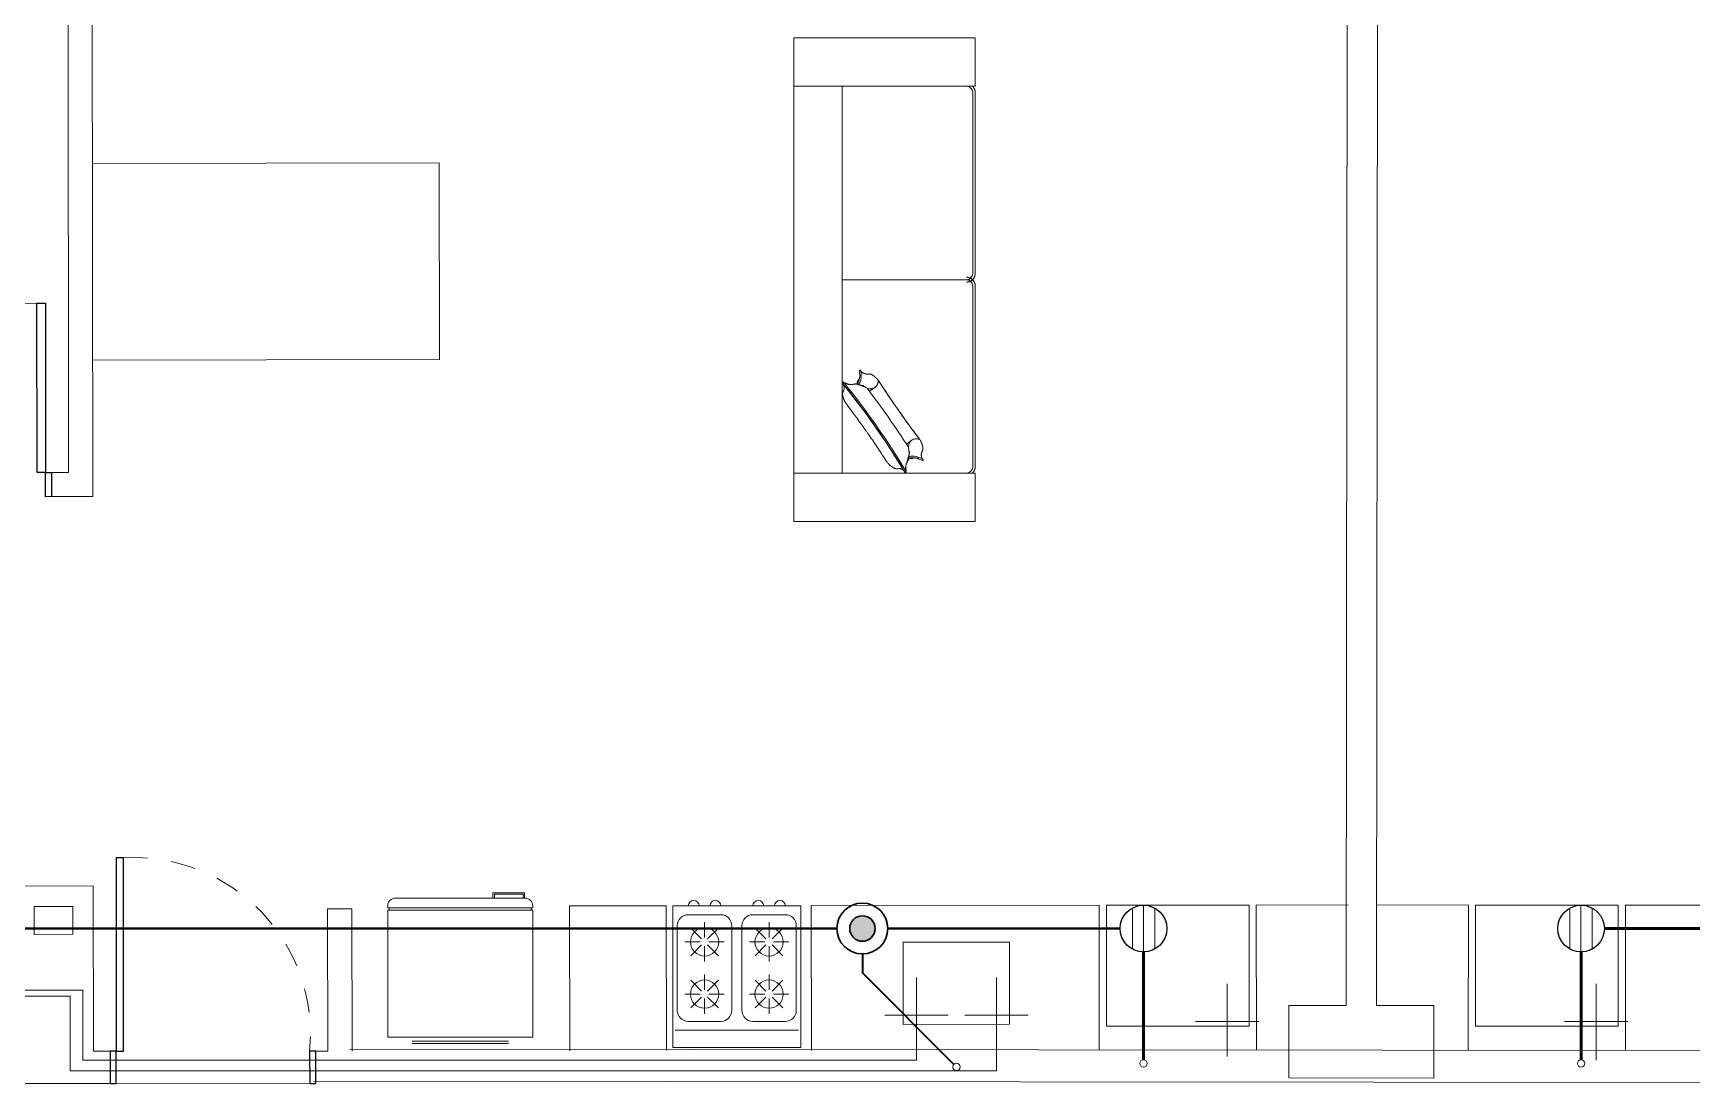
# Model space of a CAD drawing. Header units: millimetres. Extents: x 539 to 842, y -453 to -96.
# Drawn here: x 806.55 to 813.41, y -266.02 to -261.68 of the extents above; entities that cross this region are included whole.
import ezdxf

# ---------------------------------------------------------------- set-up
doc = ezdxf.new("R2010")
doc.units = ezdxf.units.MM
doc.header["$LTSCALE"] = 0.1
for name, pattern in [('ACAD_ISO02W100', [15, 12, -3]), ('CONTINUA', [0]), ('HIDDEN', [0.375, 0.25, -0.125]), ('Trazo', [0.00635, 0.003175, -0.003175])]:
    doc.linetypes.add(name, pattern=pattern)
doc.layers.get('0').update_dxf_attribs({"lineweight": 5})
for name, color, linetype, lineweight in [('00-Agua Caliente', 1, 'Continuous', 20), ('00-Agua Fria', 5, 'ACAD_ISO02W100', 20), ('A-DOOR', 7, 'Continuous', 5), ('Lavarropa', 7, 'HIDDEN', 5), ('MUEBLES', 250, 'Continuous', 5)]:
    doc.layers.add(name, color=color, linetype=linetype, lineweight=lineweight)
doc.layers.add('00-Primario', color=7, linetype='Continuous', true_color=0xff2400)
doc.layers.add('00-Secundario', color=24, linetype='Continuous')
doc.layers.add('A-DOOR-HDLN', color=5, linetype='Trazo', lineweight=5, true_color=0x0000ff)

# ---------------------------------------------------------------- blocks, each defined once
blk = doc.blocks.new('Family5 - Puerta OPBLAK - Dormitorio-2880729-1-TORRE-ARQ-PB')
at = {"layer": 'A-DOOR', "color": 8, "lineweight": 25}
for p, q in [((-0.35, 0.05), (-0.375, 0.05)), ((-0.375, 0.05), (-0.375, -0.05)), ((-0.35, -0.05), (-0.35, 0.05)), ((0.375, 0.05), (0.35, 0.05)), ((0.35, 0.05), (0.35, -0.05)), ((0.375, -0.05), (0.375, 0.05)), ((-0.375, -0.05), (-0.35, -0.05)), ((0.35, -0.05), (0.315, -0.05)), ((0.315, -0.05), (0.315, -0.75)), ((0.35, -0.75), (0.35, -0.05)), ((0.35, -0.05), (0.375, -0.05)), ((0.315, -0.75), (0.35, -0.75))]:
    blk.add_line(p, q, dxfattribs=at)
at = {"layer": 'A-DOOR-HDLN', "color": 8}
blk.add_arc((0.3017, -0.0967), 0.6534, 175.89838, 271.16402, dxfattribs=at)
blk = doc.blocks.new('Family7 - Puerta OBLAK - Acceso-2885777-1-TORRE-ARQ-PB')
at = {"layer": 'A-DOOR', "color": 8, "lineweight": 25}
for p, q in [((-0.425, -0.0668), (-0.425, 0.0668)), ((-0.425, 0.0668), (-0.4, 0.0668)), ((-0.4, 0.0668), (-0.4, -0.0668)), ((0.4, -0.0668), (0.4, 0.0668)), ((0.4, 0.0668), (0.425, 0.0668)), ((0.425, 0.0668), (0.425, -0.0668)), ((-0.4, -0.0668), (-0.425, -0.0668)), ((-0.4, -0.0667), (-0.3693, -0.0667)), ((-0.4, -0.8667), (-0.4, -0.0667)), ((-0.3693, -0.0667), (-0.3693, -0.8667)), ((0.425, -0.0668), (0.4, -0.0668)), ((-0.3693, -0.8667), (-0.4, -0.8667))]:
    blk.add_line(p, q, dxfattribs=at)
at = {"layer": 'A-DOOR-HDLN', "color": 8}
blk.add_arc((-0.3269, -0.1376), 0.7303, 266.67006, 5.56979, dxfattribs=at)
blk = doc.blocks.new('Cocina 51cm')
at = {"layer": 'MUEBLES', "color": 8}
for p, q in [((-0.255, -0.036), (0, -0.036)), ((0, -0.036), (0.255, -0.036)), ((-0.1908, -0.1273), (-0.1462, -0.1718)), ((-0.1335, -0.1035), (-0.1335, -0.1666)), ((-0.0762, -0.1273), (-0.1207, -0.1718)), ((0.0762, -0.1273), (0.1207, -0.1718)), ((0.1335, -0.1035), (0.1335, -0.1666)), ((0.1908, -0.1273), (0.1462, -0.1718)), ((-0.2145, -0.1846), (-0.1515, -0.1846)), ((-0.1462, -0.1973), (-0.1908, -0.2419)), ((-0.1335, -0.2026), (-0.1335, -0.2656)), ((-0.1207, -0.1973), (-0.0762, -0.2419)), ((-0.1154, -0.1846), (-0.0524, -0.1846)), ((0.0524, -0.1846), (0.1154, -0.1846)), ((0.1207, -0.1973), (0.0762, -0.2419)), ((0.1335, -0.2026), (0.1335, -0.2656)), ((0.1462, -0.1973), (0.1908, -0.2419)), ((0.1515, -0.1846), (0.2145, -0.1846)), ((-0.1335, -0.3196), (-0.1335, -0.3826)), ((0.1335, -0.3196), (0.1335, -0.3826)), ((-0.2145, -0.4006), (-0.1515, -0.4006)), ((-0.1908, -0.3433), (-0.1462, -0.3879)), ((-0.0762, -0.3433), (-0.1207, -0.3879)), ((-0.1154, -0.4006), (-0.0524, -0.4006)), ((0.0524, -0.4006), (0.1154, -0.4006)), ((0.0762, -0.3433), (0.1207, -0.3879)), ((0.1908, -0.3433), (0.1462, -0.3879)), ((0.1515, -0.4006), (0.2145, -0.4006)), ((-0.1462, -0.4134), (-0.1908, -0.4579)), ((-0.1335, -0.4187), (-0.1335, -0.4817)), ((-0.1207, -0.4134), (-0.0762, -0.4579)), ((0.1207, -0.4134), (0.0762, -0.4579)), ((0.1335, -0.4187), (0.1335, -0.4817)), ((0.1462, -0.4134), (0.1908, -0.4579))]:
    blk.add_line(p, q, dxfattribs=at)
blk.add_lwpolyline([(-0.265, 0.036), (0.265, 0.036), (0.265, -0.5492), (-0.265, -0.5492)], close=True, dxfattribs=at)
for points in [[(-0.201, -0.5132), (-0.0659, -0.5132, 0.414214), (-0.0209, -0.4682), (-0.0209, -0.117, 0.414214), (-0.0659, -0.072), (-0.201, -0.072, 0.414214), (-0.246, -0.117), (-0.246, -0.4682, 0.414214)], [(0.0659, -0.5132), (0.201, -0.5132, 0.414214), (0.246, -0.4682), (0.246, -0.117, 0.414214), (0.201, -0.072), (0.0659, -0.072, 0.414214), (0.0209, -0.117), (0.0209, -0.4682, 0.414214)]]:
    blk.add_lwpolyline(points, format="xyb", close=True, dxfattribs=at)
for centre in [(-0.1335, -0.1846), (0.1335, -0.1846), (-0.1335, -0.4006), (0.1335, -0.4006)]:
    blk.add_circle(centre, 0.0585, dxfattribs=at)
for centre in [(-0.1782, -0.5492), (-0.0887, -0.5492), (0.0887, -0.5492), (0.1782, -0.5492)]:
    blk.add_arc(centre, 0.0225, 180, 0, dxfattribs=at)
blk = doc.blocks.new('A$C2F886EFE')
at = {"layer": 'MUEBLES', "color": 8}
for p, q in [((0.0997, 0.6227), (0.4982, 0.6227)), ((0, 0.0718), (0, 0.5968)), ((0, 0.5968), (0.6, 0.5968)), ((0.0997, 0.6134), (0.4982, 0.6134)), ((0.6, 0.0718), (0.6, 0.5968)), ((0, 0.0718), (0.6, 0.0718)), ((0.0059, 0.0618), (0.0059, 0.0718)), ((0.5941, 0.0618), (0.5941, 0.0718)), ((0, 0.0618), (0.6, 0.0618)), ((0, 0.0533), (0, 0.0618)), ((0.0315, 0.0218), (0.5685, 0.0218)), ((0.0343, 0.0218), (0.0343, 0)), ((0.0401, 0.0218), (0.0401, 0.0059)), ((0.0401, 0.0059), (0.1586, 0.0059)), ((0.1586, 0.0218), (0.1586, 0.0059)), ((0.1645, 0.0218), (0.1645, 0)), ((0.6, 0.0533), (0.6, 0.0618)), ((0.1645, 0), (0.0343, 0))]:
    blk.add_line(p, q, dxfattribs=at)
for centre, start, end in [((0.0315, 0.0533), 180, 270), ((0.5685, 0.0533), 270, 0)]:
    blk.add_arc(centre, 0.0315, start, end, dxfattribs=at)
blk = doc.blocks.new('Vibro_Leather_Designer_Sofa_16294 - Vibro_Leather_Designer_Sofa_16294-2750828-2-TORRE-ARQ- PB _-2_14_')
at = {"layer": 'MUEBLES'}
for p, q in [((-1, -0.725), (-1, 0)), ((-1, 0), (1, 0)), ((-0.8, 0), (-0.8, -0.725)), ((-0.8, 0), (-0.8, -0.2)), ((0.8, -0.2), (0.8, 0)), ((0.8, -0.725), (0.8, 0)), ((1, 0), (1, -0.725)), ((-0.775, -0.2), (-0.8, -0.2)), ((0.4234, -0.2), (-0.775, -0.2)), ((0, -0.2), (0, -0.715)), ((0, -0.715), (0, -0.2)), ((0.4233, -0.2036), (0.4328, -0.2272)), ((0.775, -0.2), (0.4247, -0.2)), ((0.8, -0.2), (0.775, -0.2)), ((0.4282, -0.2651), (0.3966, -0.2744)), ((0.4609, -0.2556), (0.461, -0.2555)), ((0.376, -0.2764), (0.3843, -0.2817)), ((0.4376, -0.2889), (0.4375, -0.2891)), ((0.446, -0.3359), (0.46, -0.3159)), ((0.6785, -0.4675), (0.6638, -0.4884)), ((0.7342, -0.447), (0.7342, -0.4468)), ((0.7716, -0.4633), (0.7959, -0.4645)), ((0.7108, -0.4803), (0.7107, -0.4804)), ((0.735, -0.5269), (0.7436, -0.5339)), ((0.7364, -0.4807), (0.7385, -0.5138)), ((-1, -0.75), (-1, -0.725)), ((-1, -0.75), (-0.8, -0.75)), ((-0.8, -0.725), (-0.8, -0.75)), ((-0.775, -0.74), (-0.025, -0.74)), ((-0.775, -0.74), (-0.025, -0.74)), ((-0.775, -0.75), (-0.025, -0.75)), ((0.025, -0.74), (0.775, -0.74)), ((0.025, -0.74), (0.775, -0.74)), ((0.025, -0.75), (0.775, -0.75)), ((0.8, -0.75), (0.8, -0.725)), ((0.8, -0.75), (1, -0.75)), ((1, -0.725), (1, -0.75))]:
    blk.add_line(p, q, dxfattribs=at)
at = {"layer": 'MUEBLES', "flags": 128}
for points in [[(0.7958, -0.4595), (0.6772, -0.3844), (0.5556, -0.2998), (0.4401, -0.2117), (0.4281, -0.202)], [(0.432, -0.2587), (0.4307, -0.2618), (0.4202, -0.2691), (0.403, -0.2727), (0.3758, -0.2714)], [(0.4376, -0.2889), (0.4367, -0.2769), (0.4364, -0.2761)], [(0.7108, -0.4803), (0.7225, -0.477), (0.7751, -0.4615)], [(0.7484, -0.5323), (0.737, -0.504), (0.7359, -0.4857), (0.7405, -0.4754)], [(-0.7994, -0.7401), (-0.7984, -0.7411), (-0.7973, -0.742), (-0.7962, -0.7428), (-0.7951, -0.7437), (-0.7939, -0.7445), (-0.7927, -0.7452), (-0.7915, -0.7459), (-0.7902, -0.7465), (-0.789, -0.7471), (-0.7877, -0.7476), (-0.7864, -0.7481), (-0.785, -0.7485), (-0.7837, -0.7489), (-0.7823, -0.7492), (-0.7809, -0.7495), (-0.7796, -0.7497), (-0.7782, -0.7499), (-0.7768, -0.75), (-0.7754, -0.75), (-0.775, -0.75)], [(-0.025, -0.75), (-0.0236, -0.75), (-0.0222, -0.7499), (-0.0208, -0.7497), (-0.0194, -0.7496), (-0.018, -0.7493), (-0.0167, -0.749), (-0.0153, -0.7486), (-0.014, -0.7482), (-0.0127, -0.7478), (-0.0114, -0.7472), (-0.0101, -0.7467), (-0.0088, -0.746), (-0.0076, -0.7454), (-0.0064, -0.7447), (-0.0052, -0.7439), (-0.0041, -0.7431), (-0.003, -0.7422), (-0.0019, -0.7413), (-0.0009, -0.7404), (0.0001, -0.7394), (0.0011, -0.7384), (0.002, -0.7373), (0.0028, -0.7362), (0.0037, -0.7351), (0.0045, -0.7339), (0.0052, -0.7327), (0.0059, -0.7315), (0.0065, -0.7302), (0.0071, -0.729), (0.0076, -0.7277), (0.0081, -0.7264), (0.0085, -0.725), (0.0089, -0.7237), (0.0092, -0.7223), (0.0095, -0.7209), (0.0097, -0.7196), (0.0099, -0.7182), (0.01, -0.7168), (0.01, -0.7154), (0.01, -0.715)], [(-0.01, -0.715), (-0.01, -0.7164), (-0.0099, -0.7178), (-0.0097, -0.7192), (-0.0096, -0.7206), (-0.0093, -0.722), (-0.009, -0.7233), (-0.0086, -0.7247), (-0.0082, -0.726), (-0.0078, -0.7273), (-0.0072, -0.7286), (-0.0067, -0.7299), (-0.006, -0.7312), (-0.0054, -0.7324), (-0.0047, -0.7336), (-0.0039, -0.7348), (-0.0031, -0.7359), (-0.0022, -0.737), (-0.0013, -0.7381), (-0.0004, -0.7391), (0.0006, -0.7401), (0.0016, -0.7411), (0.0027, -0.742), (0.0038, -0.7428), (0.0049, -0.7437), (0.0061, -0.7445), (0.0073, -0.7452), (0.0085, -0.7459), (0.0098, -0.7465), (0.011, -0.7471), (0.0123, -0.7476), (0.0136, -0.7481), (0.015, -0.7485), (0.0163, -0.7489), (0.0177, -0.7492), (0.0191, -0.7495), (0.0204, -0.7497), (0.0218, -0.7499), (0.0232, -0.75), (0.0246, -0.75), (0.025, -0.75)], [(0.775, -0.75), (0.7764, -0.75), (0.7778, -0.7499), (0.7792, -0.7497), (0.7806, -0.7496), (0.782, -0.7493), (0.7833, -0.749), (0.7847, -0.7486), (0.786, -0.7482), (0.7873, -0.7478), (0.7886, -0.7472), (0.7899, -0.7467), (0.7912, -0.746), (0.7924, -0.7454), (0.7936, -0.7447), (0.7948, -0.7439), (0.7959, -0.7431), (0.797, -0.7422), (0.7981, -0.7413), (0.7991, -0.7404)]]:
    blk.add_lwpolyline(points, dxfattribs=at)
at = {"layer": 'MUEBLES'}
for centre, start, end in [((-0.775, -0.715), 180, 270), ((-0.775, -0.715), 180, 270), ((-0.025, -0.715), 270, 360), ((-0.025, -0.715), 270, 360), ((0.025, -0.715), 180, 270), ((0.025, -0.715), 180, 270), ((0.775, -0.715), 270, 0), ((0.775, -0.715), 270, 0)]:
    blk.add_arc(centre, 0.025, start, end, dxfattribs=at)
for centre, major_axis, start_param, end_param in [((-0.1021, 0.1104), (-0.5365, 0.3757), 2.796532, 3.143157), ((0.676, -0.2393), (-0.5365, 0.3757), 1.225735, 1.915857), ((0.6792, -0.2347), (-0.5365, 0.3757), 1.258755, 1.881351), ((0.7085, -0.1928), (-0.5775, 0.4044), 1.358079, 1.455316), ((0.7085, -0.1928), (-0.5775, 0.4044), 1.45533, 1.469499), ((0.7085, -0.1928), (-0.5775, 0.4044), 1.469507, 1.562106), ((-0.1315, 0.0685), (-0.5775, 0.4044), 2.928875, 3.35431), ((-0.1315, 0.0685), (-0.5775, 0.4044), 2.928875, 3.24288), ((0.6466, -0.2812), (-0.5775, 0.4044), 1.358079, 1.783514), ((-0.1315, 0.0685), (-0.5775, 0.4044), 3.247951, 3.35431), ((0.6466, -0.2812), (-0.5775, 0.4044), 1.358079, 1.783514), ((0.7085, -0.1928), (-0.5775, 0.4044), 1.562123, 1.579473), ((0.7085, -0.1928), (-0.5775, 0.4044), 1.579486, 1.672084), ((0.4632, -0.5431), (-0.5775, 0.4044), 4.6111, 4.925107), ((0.4632, -0.5431), (-0.5775, 0.4044), 4.499671, 4.925107), ((0.7085, -0.1928), (-0.5775, 0.4044), 1.672097, 1.686267), ((0.7085, -0.1928), (-0.5775, 0.4044), 1.686278, 1.783514), ((0.4632, -0.5431), (-0.5775, 0.4044), 4.499671, 4.61075), ((1.2413, -0.8928), (-0.5775, 0.4044), 6.070468, 6.495903), ((1.2413, -0.8928), (-0.5775, 0.4044), 6.181896, 6.495903), ((1.2413, -0.8928), (-0.5775, 0.4044), 6.070468, 6.176827), ((1.2707, -0.8509), (-0.5365, 0.3757), 6.281621, 6.628246)]:
    blk.add_ellipse(centre, major_axis=major_axis, ratio=0.190809, start_param=start_param, end_param=end_param, dxfattribs=at)
for points, knots in [([(0.427, -0.2085), (0.4268, -0.2083), (0.4263, -0.2078), (0.4258, -0.2071), (0.4253, -0.2066), (0.425, -0.2062), (0.4248, -0.2058), (0.4245, -0.2055), (0.4244, -0.2053), (0.4242, -0.2051), (0.424, -0.2048), (0.4239, -0.2045), (0.4237, -0.2042), (0.4235, -0.204), (0.4234, -0.2038), (0.4233, -0.2036), (0.4233, -0.2035), (0.4232, -0.2034), (0.4231, -0.2032), (0.423, -0.203), (0.4229, -0.2027), (0.4228, -0.2024), (0.4226, -0.202), (0.4225, -0.2016), (0.4225, -0.2014), (0.4225, -0.2011), (0.4225, -0.2008), (0.4226, -0.2005), (0.4227, -0.2002), (0.4229, -0.2), (0.4232, -0.1998), (0.4234, -0.1997), (0.4237, -0.1997), (0.4239, -0.1997), (0.4242, -0.1997), (0.4245, -0.1998), (0.4249, -0.1999), (0.4251, -0.2001), (0.4253, -0.2002), (0.4254, -0.2002), (0.4255, -0.2003), (0.4256, -0.2003), (0.4258, -0.2004), (0.426, -0.2005), (0.4262, -0.2006), (0.4265, -0.2008), (0.4267, -0.201), (0.427, -0.2012), (0.4271, -0.2013), (0.4272, -0.2013)], [0, 0, 0, 0, 0.0555556, 0.1111111, 0.1388889, 0.1666667, 0.1944444, 0.2083333, 0.2222222, 0.2361111, 0.25, 0.2777778, 0.2916667, 0.3055556, 0.3194444, 0.3263889, 0.3333333, 0.3402778, 0.3472222, 0.3611111, 0.375, 0.3888889, 0.4166667, 0.4305556, 0.4444444, 0.4583333, 0.4722222, 0.4861111, 0.5, 0.5138889, 0.5277778, 0.5416667, 0.5555556, 0.5694444, 0.5833333, 0.6111111, 0.625, 0.6388889, 0.6527778, 0.6597222, 0.6666667, 0.6736111, 0.6805556, 0.6944444, 0.7083333, 0.7222222, 0.75, 0.7638889, 0.7777778, 0.7777778, 0.7777778, 0.7777778]), ([(0.4281, -0.202), (0.4282, -0.2021), (0.4284, -0.2023), (0.4289, -0.2027), (0.4295, -0.2032), (0.43, -0.2037), (0.4302, -0.204)], [0.8406351, 0.8406351, 0.8406351, 0.8406351, 0.8611111, 0.8888889, 0.9444444, 1, 1, 1, 1]), ([(0.4306, -0.2042), (0.4312, -0.2045), (0.4327, -0.2052), (0.4349, -0.206), (0.4369, -0.2067), (0.4384, -0.2071), (0.4397, -0.2074), (0.4406, -0.2076), (0.4412, -0.2077), (0.4416, -0.2078), (0.442, -0.2079), (0.4425, -0.208), (0.4434, -0.2081), (0.4445, -0.2084), (0.4459, -0.2086), (0.4477, -0.2089), (0.4497, -0.209), (0.4516, -0.2088), (0.4527, -0.2086), (0.4536, -0.2084), (0.4545, -0.2081), (0.4556, -0.2077), (0.4571, -0.207), (0.4589, -0.206), (0.4605, -0.205), (0.462, -0.2041), (0.4635, -0.2033), (0.4646, -0.2028), (0.4654, -0.2025), (0.4658, -0.2024), (0.4661, -0.2023), (0.4664, -0.2022), (0.4668, -0.2022), (0.4676, -0.202), (0.4687, -0.2019), (0.4701, -0.2018), (0.4721, -0.2018), (0.4743, -0.2019), (0.4766, -0.2021), (0.4784, -0.2023), (0.48, -0.2025), (0.482, -0.2029), (0.4839, -0.2033), (0.4857, -0.2039), (0.4871, -0.2043), (0.4882, -0.2046), (0.4891, -0.2049), (0.4898, -0.2052), (0.4906, -0.2054), (0.4915, -0.2057), (0.4932, -0.2063), (0.4955, -0.2072), (0.4981, -0.2084), (0.5008, -0.2096), (0.5035, -0.2109), (0.507, -0.2127), (0.5096, -0.2141), (0.5112, -0.2151)], [0.0060984, 0.0060984, 0.0060984, 0.0060984, 0.0357143, 0.0714286, 0.0892857, 0.1071429, 0.125, 0.1339286, 0.1383929, 0.1428571, 0.1473214, 0.1517857, 0.1607143, 0.1785714, 0.1964286, 0.2142857, 0.25, 0.2678571, 0.2767857, 0.2857143, 0.2946429, 0.3035714, 0.3214286, 0.3392857, 0.3571429, 0.375, 0.3928571, 0.4107143, 0.4196429, 0.4241071, 0.4285714, 0.4330357, 0.4375, 0.4464286, 0.4642857, 0.4821429, 0.5, 0.5357143, 0.5535714, 0.5714286, 0.5892857, 0.6071429, 0.6428571, 0.6607143, 0.6785714, 0.6964286, 0.7053571, 0.7142857, 0.7232143, 0.7321429, 0.75, 0.7857143, 0.8214286, 0.8571429, 0.8928571, 0.9285714, 1, 1, 1, 1]), ([(0.3723, -0.2731), (0.3723, -0.2731), (0.3723, -0.2733), (0.3724, -0.2735), (0.3726, -0.2738), (0.3729, -0.2741), (0.3731, -0.2743), (0.3733, -0.2744), (0.3734, -0.2745), (0.3735, -0.2746), (0.3736, -0.2747), (0.3737, -0.2748), (0.3738, -0.2749), (0.374, -0.2751), (0.3743, -0.2753), (0.3746, -0.2755), (0.3748, -0.2757), (0.375, -0.2758), (0.3752, -0.276), (0.3755, -0.2762), (0.3759, -0.2764), (0.3763, -0.2766), (0.3769, -0.277), (0.3776, -0.2773), (0.3782, -0.2776), (0.3785, -0.2778)], [-0.4444444, -0.4444444, -0.4444444, -0.4444444, -0.4305556, -0.4166667, -0.3888889, -0.375, -0.3611111, -0.3472222, -0.3402778, -0.3333333, -0.3263889, -0.3194444, -0.3055556, -0.2916667, -0.2777778, -0.25, -0.2361111, -0.2222222, -0.2083333, -0.1944444, -0.1666667, -0.1388889, -0.1111111, -0.0555556, 0, 0, 0, 0]), ([(0.3956, -0.2734), (0.3955, -0.2735), (0.3952, -0.2735), (0.3946, -0.2736), (0.3937, -0.2737), (0.393, -0.2737), (0.3926, -0.2738)], [-0.14285714, -0.14285714, -0.14285714, -0.14285714, -0.13839286, -0.13392857, -0.125, -0.11269248, -0.11269248, -0.11269248, -0.11269248]), ([(0.4322, -0.2608), (0.4318, -0.2609), (0.4307, -0.2612), (0.429, -0.2615), (0.4273, -0.2619), (0.4258, -0.2622), (0.4248, -0.2624), (0.4242, -0.2626), (0.4238, -0.2627), (0.4234, -0.2628), (0.4229, -0.263), (0.4219, -0.2634), (0.4205, -0.264), (0.4188, -0.265), (0.4171, -0.2662), (0.4154, -0.2674), (0.4136, -0.2687), (0.412, -0.2697), (0.4108, -0.2704), (0.4098, -0.2709), (0.4089, -0.2713), (0.4077, -0.2717), (0.4055, -0.2724), (0.4032, -0.2729), (0.4008, -0.2731), (0.3996, -0.2731), (0.3989, -0.2732), (0.3988, -0.2732)], [-0.5129294, -0.5129294, -0.5129294, -0.5129294, -0.5, -0.4821429, -0.4642857, -0.4464286, -0.4375, -0.4330357, -0.4285714, -0.4241071, -0.4196429, -0.4107143, -0.3928571, -0.375, -0.3571429, -0.3392857, -0.3214286, -0.3035714, -0.2946429, -0.2857143, -0.2767857, -0.2678571, -0.25, -0.2142857, -0.1964286, -0.1785714, -0.1756867, -0.1756867, -0.1756867, -0.1756867]), ([(0.4493, -0.3035), (0.4481, -0.3014), (0.4462, -0.2981), (0.4441, -0.294), (0.4429, -0.2916), (0.4421, -0.2898), (0.4412, -0.288), (0.4402, -0.2857), (0.4392, -0.2834), (0.4383, -0.281), (0.4376, -0.2792), (0.437, -0.2776), (0.4366, -0.2764), (0.4363, -0.2758), (0.4361, -0.2753), (0.436, -0.2748), (0.4358, -0.2741), (0.4354, -0.2729), (0.4349, -0.2713), (0.4343, -0.2694), (0.4336, -0.2668), (0.433, -0.2642), (0.4324, -0.2618), (0.4322, -0.2606), (0.4321, -0.2599), (0.4319, -0.2592), (0.4318, -0.2584), (0.4316, -0.2569), (0.4315, -0.2551), (0.4316, -0.253), (0.4318, -0.2507), (0.4323, -0.2485), (0.4328, -0.2461), (0.4333, -0.2441), (0.4335, -0.2428), (0.4337, -0.242), (0.4337, -0.2414), (0.4338, -0.2409), (0.4339, -0.2401), (0.4341, -0.2388), (0.4342, -0.237), (0.4343, -0.2348), (0.4342, -0.2318), (0.4338, -0.2288), (0.4332, -0.2258), (0.4326, -0.2234), (0.4319, -0.2211), (0.431, -0.2181), (0.4292, -0.2133), (0.4278, -0.21), (0.427, -0.2085)], [0, 0, 0, 0, 0.083333, 0.125, 0.145833, 0.166667, 0.1875, 0.208333, 0.25, 0.270833, 0.291667, 0.3125, 0.322917, 0.328125, 0.333333, 0.338542, 0.34375, 0.354167, 0.375, 0.395833, 0.416667, 0.458333, 0.479167, 0.489583, 0.494792, 0.5, 0.510417, 0.520833, 0.541667, 0.5625, 0.583333, 0.604167, 0.625, 0.645833, 0.65625, 0.661458, 0.666667, 0.671875, 0.677083, 0.6875, 0.708333, 0.729167, 0.75, 0.791667, 0.8125, 0.833333, 0.854167, 0.875, 0.916667, 1, 1, 1, 1]), ([(0.3785, -0.2778), (0.3807, -0.2793), (0.3832, -0.2818), (0.3853, -0.2851), (0.3863, -0.287), (0.3869, -0.2886), (0.3876, -0.2902), (0.3884, -0.2924), (0.3891, -0.2947), (0.3897, -0.2971), (0.3901, -0.299), (0.3903, -0.3007), (0.3905, -0.3019), (0.3905, -0.3026), (0.3906, -0.3031), (0.3906, -0.3036), (0.3907, -0.3043), (0.3907, -0.3055), (0.3905, -0.3074), (0.3904, -0.3095), (0.3902, -0.3115), (0.3901, -0.3134), (0.3902, -0.3151), (0.3903, -0.3165), (0.3905, -0.3175), (0.3907, -0.3182), (0.3909, -0.3187), (0.3911, -0.3192), (0.3914, -0.3201), (0.3923, -0.3218), (0.3934, -0.3238), (0.3947, -0.3258), (0.3957, -0.3273), (0.3966, -0.3285), (0.3971, -0.3294), (0.3974, -0.3299), (0.3977, -0.3302), (0.3979, -0.3306), (0.3982, -0.331), (0.3988, -0.3319), (0.3996, -0.333), (0.4007, -0.3343), (0.4022, -0.336), (0.4037, -0.3377), (0.4053, -0.3394), (0.4065, -0.3406), (0.4077, -0.3419), (0.4093, -0.3435), (0.4122, -0.3462), (0.4149, -0.3486), (0.4167, -0.3501)], [-1, -1, -1, -1, -0.916667, -0.875, -0.854167, -0.833333, -0.8125, -0.791667, -0.75, -0.729167, -0.708333, -0.6875, -0.677083, -0.671875, -0.666667, -0.661458, -0.65625, -0.645833, -0.625, -0.604167, -0.583333, -0.5625, -0.541667, -0.520833, -0.510417, -0.5, -0.494792, -0.489583, -0.479167, -0.458333, -0.416667, -0.395833, -0.375, -0.354167, -0.34375, -0.338542, -0.333333, -0.328125, -0.322917, -0.3125, -0.291667, -0.270833, -0.25, -0.208333, -0.1875, -0.166667, -0.145833, -0.125, -0.083333, 0, 0, 0, 0]), ([(0.755, -0.3858), (0.7566, -0.3871), (0.7588, -0.389), (0.7617, -0.3917), (0.7637, -0.3937), (0.7658, -0.3958), (0.7679, -0.398), (0.7695, -0.3998), (0.7706, -0.4012), (0.7712, -0.4019), (0.7717, -0.4025), (0.7721, -0.4031), (0.7727, -0.4039), (0.7735, -0.4049), (0.7744, -0.406), (0.7756, -0.4076), (0.7767, -0.4093), (0.7777, -0.411), (0.7783, -0.4123), (0.7789, -0.4137), (0.7797, -0.4156), (0.7804, -0.4175), (0.7812, -0.4195), (0.7817, -0.4209), (0.782, -0.4221), (0.7823, -0.423), (0.7824, -0.4235), (0.7825, -0.4239), (0.7826, -0.4242), (0.7826, -0.4247), (0.7827, -0.4256), (0.7827, -0.4269), (0.7825, -0.4286), (0.7822, -0.4304), (0.7818, -0.4322), (0.7814, -0.4341), (0.7812, -0.4356), (0.7811, -0.4368), (0.7811, -0.4377), (0.7811, -0.4385), (0.7813, -0.4396), (0.7817, -0.4414), (0.7824, -0.4432), (0.7834, -0.445), (0.7842, -0.4462), (0.7849, -0.4473), (0.7853, -0.448), (0.7856, -0.4484), (0.7857, -0.4488), (0.7859, -0.4491), (0.7862, -0.4495), (0.7866, -0.4502), (0.7872, -0.4513), (0.7881, -0.4525), (0.7893, -0.454), (0.7908, -0.4558), (0.7921, -0.4571), (0.7928, -0.4577)], [-1, -1, -1, -1, -0.9285714, -0.8928571, -0.8571429, -0.8214286, -0.7857143, -0.75, -0.7321429, -0.7232143, -0.7142857, -0.7053571, -0.6964286, -0.6785714, -0.6607143, -0.6428571, -0.6071429, -0.5892857, -0.5714286, -0.5535714, -0.5357143, -0.5, -0.4821429, -0.4642857, -0.4464286, -0.4375, -0.4330357, -0.4285714, -0.4241071, -0.4196429, -0.4107143, -0.3928571, -0.375, -0.3571429, -0.3392857, -0.3214286, -0.3035714, -0.2946429, -0.2857143, -0.2767857, -0.2678571, -0.25, -0.2142857, -0.1964286, -0.1785714, -0.1607143, -0.1517857, -0.1473214, -0.1428571, -0.1383929, -0.1339286, -0.125, -0.1071429, -0.0892857, -0.0714286, -0.0357143, -0.0061272, -0.0061272, -0.0061272, -0.0061272]), ([(0.79, -0.4627), (0.7875, -0.4617), (0.7836, -0.4611), (0.7789, -0.4616), (0.7762, -0.4621), (0.7741, -0.4626), (0.772, -0.4631), (0.7692, -0.4638), (0.7663, -0.4646), (0.7634, -0.4654), (0.7612, -0.4661), (0.7594, -0.4667), (0.7581, -0.4671), (0.7573, -0.4674), (0.7568, -0.4676), (0.7562, -0.4678), (0.7555, -0.4682), (0.7542, -0.4688), (0.7523, -0.4697), (0.7502, -0.4709), (0.7481, -0.4721), (0.7462, -0.4731), (0.7443, -0.474), (0.7427, -0.4747), (0.7415, -0.4752), (0.7407, -0.4754), (0.74, -0.4756), (0.7394, -0.4757), (0.7382, -0.4759), (0.7359, -0.4763), (0.7331, -0.4766), (0.7304, -0.4767), (0.7283, -0.4767), (0.7266, -0.4768), (0.7254, -0.4769), (0.7247, -0.4769), (0.7242, -0.4769), (0.7237, -0.477), (0.723, -0.477), (0.7218, -0.4771), (0.7202, -0.4771), (0.7182, -0.4771), (0.7156, -0.4769), (0.713, -0.4767), (0.7104, -0.4765), (0.7085, -0.4763), (0.7065, -0.4762), (0.704, -0.4759), (0.6995, -0.4754), (0.6957, -0.4748), (0.6931, -0.4743)], [-1, -1, -1, -1, -0.916667, -0.875, -0.854167, -0.833333, -0.8125, -0.791667, -0.75, -0.729167, -0.708333, -0.6875, -0.677083, -0.671875, -0.666667, -0.661458, -0.65625, -0.645833, -0.625, -0.604167, -0.583333, -0.5625, -0.541667, -0.520833, -0.510417, -0.5, -0.494792, -0.489583, -0.479167, -0.458333, -0.416667, -0.395833, -0.375, -0.354167, -0.34375, -0.338542, -0.333333, -0.328125, -0.322917, -0.3125, -0.291667, -0.270833, -0.25, -0.208333, -0.1875, -0.166667, -0.145833, -0.125, -0.083333, 0, 0, 0, 0]), ([(0.7398, -0.4769), (0.7398, -0.4771), (0.7399, -0.4778), (0.7401, -0.4792), (0.7402, -0.4809), (0.7403, -0.4823), (0.7403, -0.4833), (0.7402, -0.4838), (0.7402, -0.4842), (0.7402, -0.4846), (0.7401, -0.4852), (0.74, -0.4862), (0.7397, -0.4876), (0.7393, -0.4895), (0.7388, -0.4915), (0.7383, -0.4936), (0.7378, -0.4958), (0.7375, -0.4976), (0.7374, -0.4991), (0.7373, -0.5002), (0.7373, -0.5012), (0.7373, -0.5025), (0.7375, -0.5048), (0.7379, -0.5072), (0.7384, -0.5094), (0.7387, -0.5106), (0.7388, -0.5112), (0.7389, -0.5113)], [-0.5035297, -0.5035297, -0.5035297, -0.5035297, -0.5, -0.4821429, -0.4642857, -0.4464286, -0.4375, -0.4330357, -0.4285714, -0.4241071, -0.4196429, -0.4107143, -0.3928571, -0.375, -0.3571429, -0.3392857, -0.3214286, -0.3035714, -0.2946429, -0.2857143, -0.2767857, -0.2678571, -0.25, -0.2142857, -0.1964286, -0.1785714, -0.1750443, -0.1750443, -0.1750443, -0.1750443]), ([(0.7967, -0.4601), (0.7968, -0.4601), (0.7969, -0.4602), (0.7972, -0.4604), (0.7975, -0.4606), (0.7977, -0.4608), (0.7979, -0.461), (0.7981, -0.4611), (0.7982, -0.4612), (0.7983, -0.4613), (0.7983, -0.4614), (0.7985, -0.4615), (0.7986, -0.4616), (0.7989, -0.4618), (0.7991, -0.4621), (0.7993, -0.4624), (0.7995, -0.4626), (0.7995, -0.4628), (0.7994, -0.463), (0.7993, -0.4632), (0.7992, -0.4634), (0.7991, -0.4637), (0.7989, -0.4639), (0.7987, -0.4642), (0.7985, -0.4644), (0.7983, -0.4645), (0.7981, -0.4646), (0.7977, -0.4647), (0.7973, -0.4647), (0.7969, -0.4646), (0.7966, -0.4646), (0.7963, -0.4645), (0.7962, -0.4645), (0.796, -0.4645), (0.7959, -0.4645), (0.7957, -0.4645), (0.7955, -0.4644), (0.7952, -0.4644), (0.7949, -0.4643), (0.7945, -0.4642), (0.7942, -0.4641), (0.7939, -0.4641), (0.7937, -0.464), (0.7933, -0.4639), (0.7929, -0.4638), (0.7924, -0.4636), (0.7917, -0.4634), (0.7909, -0.4631), (0.7903, -0.4628), (0.79, -0.4627)], [-0.7777778, -0.7777778, -0.7777778, -0.7777778, -0.7638889, -0.75, -0.7222222, -0.7083333, -0.6944444, -0.6805556, -0.6736111, -0.6666667, -0.6597222, -0.6527778, -0.6388889, -0.625, -0.6111111, -0.5833333, -0.5694444, -0.5555556, -0.5416667, -0.5277778, -0.5138889, -0.5, -0.4861111, -0.4722222, -0.4583333, -0.4444444, -0.4305556, -0.4166667, -0.3888889, -0.375, -0.3611111, -0.3472222, -0.3402778, -0.3333333, -0.3263889, -0.3194444, -0.3055556, -0.2916667, -0.2777778, -0.25, -0.2361111, -0.2222222, -0.2083333, -0.1944444, -0.1666667, -0.1388889, -0.1111111, -0.0555556, 0, 0, 0, 0]), ([(0.795, -0.459), (0.7952, -0.4591), (0.7954, -0.4592), (0.7957, -0.4594), (0.7958, -0.4595)], [-0.88888889, -0.88888889, -0.88888889, -0.88888889, -0.86111111, -0.84063506, -0.84063506, -0.84063506, -0.84063506]), ([(0.7415, -0.5319), (0.7404, -0.531), (0.7377, -0.5296), (0.7333, -0.5285), (0.7305, -0.528), (0.7285, -0.5277), (0.7264, -0.5275), (0.7238, -0.5274), (0.7212, -0.5275), (0.7188, -0.5278), (0.717, -0.5281), (0.7156, -0.5286), (0.7146, -0.5289), (0.7141, -0.5291), (0.7136, -0.5293), (0.7132, -0.5294), (0.7126, -0.5297), (0.7116, -0.5302), (0.7101, -0.531), (0.7083, -0.532), (0.7065, -0.5328), (0.7048, -0.5335), (0.703, -0.534), (0.7014, -0.5342), (0.7002, -0.5343), (0.6994, -0.5343), (0.6988, -0.5343), (0.6982, -0.5343), (0.6972, -0.5342), (0.6952, -0.534), (0.6929, -0.5336), (0.6908, -0.5331), (0.6891, -0.5328), (0.6877, -0.5324), (0.6867, -0.5322), (0.6861, -0.532), (0.6857, -0.5319), (0.6852, -0.5318), (0.6847, -0.5316), (0.6836, -0.5313), (0.6822, -0.5309), (0.6806, -0.5304), (0.6785, -0.5296), (0.6765, -0.5288), (0.6745, -0.5279), (0.6729, -0.5272), (0.6713, -0.5265), (0.6691, -0.5255), (0.6654, -0.5236), (0.6624, -0.5219), (0.6605, -0.5208)], [-1, -1, -1, -1, -0.916667, -0.875, -0.854167, -0.833333, -0.8125, -0.791667, -0.75, -0.729167, -0.708333, -0.6875, -0.677083, -0.671875, -0.666667, -0.661458, -0.65625, -0.645833, -0.625, -0.604167, -0.583333, -0.5625, -0.541667, -0.520833, -0.510417, -0.5, -0.494792, -0.489583, -0.479167, -0.458333, -0.416667, -0.395833, -0.375, -0.354167, -0.34375, -0.338542, -0.333333, -0.328125, -0.322917, -0.3125, -0.291667, -0.270833, -0.25, -0.208333, -0.1875, -0.166667, -0.145833, -0.125, -0.083333, 0, 0, 0, 0]), ([(0.7397, -0.5144), (0.7398, -0.5146), (0.7399, -0.5149), (0.7401, -0.5155), (0.7404, -0.5164), (0.7406, -0.5172), (0.7408, -0.5176)], [-0.14285714, -0.14285714, -0.14285714, -0.14285714, -0.13839286, -0.13392857, -0.125, -0.11084487, -0.11084487, -0.11084487, -0.11084487]), ([(0.7481, -0.5362), (0.748, -0.5362), (0.7478, -0.5362), (0.7475, -0.5362), (0.7472, -0.5361), (0.7469, -0.536), (0.7467, -0.5358), (0.7465, -0.5357), (0.7463, -0.5357), (0.7462, -0.5356), (0.7461, -0.5356), (0.746, -0.5355), (0.7458, -0.5354), (0.7456, -0.5353), (0.7453, -0.5351), (0.745, -0.5349), (0.7447, -0.5347), (0.7445, -0.5346), (0.7443, -0.5344), (0.7441, -0.5342), (0.7437, -0.534), (0.7434, -0.5337), (0.7429, -0.5332), (0.7422, -0.5327), (0.7417, -0.5322), (0.7415, -0.5319)], [-0.4444444, -0.4444444, -0.4444444, -0.4444444, -0.4305556, -0.4166667, -0.3888889, -0.375, -0.3611111, -0.3472222, -0.3402778, -0.3333333, -0.3263889, -0.3194444, -0.3055556, -0.2916667, -0.2777778, -0.25, -0.2361111, -0.2222222, -0.2083333, -0.1944444, -0.1666667, -0.1388889, -0.1111111, -0.0555556, 0, 0, 0, 0]), ([(0.7473, -0.5306), (0.7474, -0.5306), (0.7475, -0.5308), (0.7477, -0.5311), (0.7479, -0.5314), (0.7481, -0.5317), (0.7482, -0.5319), (0.7483, -0.5321), (0.7484, -0.5323), (0.7484, -0.5324), (0.7485, -0.5324)], [-0.7777778, -0.7777778, -0.7777778, -0.7777778, -0.7638889, -0.75, -0.7222222, -0.7083333, -0.6944444, -0.6805556, -0.6736111, -0.6666667, -0.6666667, -0.6666667, -0.6666667])]:
    blk.add_open_spline(points, degree=3, knots=knots, dxfattribs=at)
blk = doc.blocks.new('T1-2 A 4P-2020')
at = {"color": 8, "lineweight": 5}
for p, q in [((4102.1678, 1311.0623), (4102.1657, 1313.1678)), ((4102.2657, 1313.1679), (4102.2679, 1310.9624)), ((4107.4563, 1313.1732), (4107.452, 1308.8572)), ((4107.577, 1308.8571), (4107.5813, 1313.1731)), ((4103.7007, 1312.3432), (4102.2666, 1312.3404)), ((4103.7007, 1312.3432), (4103.7023, 1311.5294)), ((4103.7024, 1311.5294), (4102.2682, 1311.5265)), ((4102.0978, 1311.0622), (4102.1678, 1311.0623)), ((4102.2679, 1310.9624), (4102.0979, 1310.9622)), ((4101.9402, 1309.3515), (4102.2702, 1309.3519)), ((4102.2702, 1309.3519), (4102.2709, 1308.6679)), ((4102.1853, 1309.2668), (4102.0253, 1309.2666)), ((4102.0253, 1309.2666), (4102.0254, 1309.1516)), ((4102.1854, 1309.1518), (4102.1853, 1309.2668)), ((4103.2396, 1309.2568), (4103.3396, 1309.257)), ((4103.2407, 1308.6688), (4103.2396, 1309.2568)), ((4103.3396, 1309.257), (4103.3407, 1308.6689)), ((4104.2395, 1309.2698), (4104.64, 1309.2702)), ((4104.2407, 1308.6698), (4104.2395, 1309.2698)), ((4104.64, 1309.2705), (4104.6406, 1308.6705)), ((4105.24, 1309.2711), (4106.43, 1309.272)), ((4105.2406, 1308.6711), (4105.24, 1309.2711)), ((4106.43, 1309.272), (4106.4306, 1308.672)), ((4107.08, 1309.2727), (4107.46, 1309.2731)), ((4107.0806, 1308.6727), (4107.08, 1309.2727)), ((4107.9574, 1309.2727), (4107.5774, 1309.2731)), ((4107.9568, 1308.6727), (4107.9574, 1309.2727)), ((4108.6074, 1309.272), (4108.6068, 1308.672)), ((4109.7974, 1309.2711), (4108.6074, 1309.272)), ((4102.0254, 1309.1516), (4102.1854, 1309.1518)), ((4106.06, 1309.1197), (4105.62, 1309.1192)), ((4105.62, 1309.1192), (4105.62, 1308.7792)), ((4106.06, 1308.7797), (4106.06, 1309.1197)), ((4107.2145, 1308.8574), (4107.2142, 1308.5574)), ((4107.2143, 1308.6734), (4107.2145, 1308.8574)), ((4107.452, 1308.8572), (4107.2145, 1308.8574)), ((4107.2145, 1308.8574), (4107.452, 1308.8572)), ((4107.8145, 1308.8568), (4107.577, 1308.8571)), ((4107.577, 1308.8571), (4107.8145, 1308.8568)), ((4107.8142, 1308.5568), (4107.8145, 1308.8568)), ((4107.8145, 1308.8568), (4107.8143, 1308.6728)), ((4105.62, 1308.7792), (4106.06, 1308.7797)), ((4102.2709, 1308.6679), (4102.3402, 1308.6679)), ((4103.1902, 1308.6688), (4103.2407, 1308.6688)), ((4111.6967, 1308.6689), (4103.332, 1308.6773)), ((4102.271, 1308.5344), (4101.1378, 1308.5332)), ((4102.3403, 1308.5344), (4102.271, 1308.5344)), ((4102.3653, 1308.5345), (4103.1653, 1308.5353)), ((4103.1813, 1308.544), (4111.8471, 1308.5353)), ((4107.2142, 1308.5574), (4107.8142, 1308.5568))]:
    blk.add_line(p, q, dxfattribs=at)
at = {"layer": 'Lavarropa', "color": 8, "linetype": 'CONTINUA', "lineweight": 13}
for points in [[(4106.4612, 1309.272), (4107.0512, 1309.272), (4107.0512, 1308.772), (4106.4612, 1308.772)], [(4107.9871, 1309.272), (4108.5771, 1309.272), (4108.5771, 1308.772), (4107.9871, 1308.772)]]:
    blk.add_lwpolyline(points, close=True, dxfattribs=at)
at = {"color": 8, "lineweight": 5}
for name, p, xscale, rotation in [('Vibro_Leather_Designer_Sofa_16294 - Vibro_Leather_Designer_Sofa_16294-2750828-2-TORRE-ARQ- PB _-2_14_', (4105.1674, 1311.8598), -1.000000000000009, 90), ('Family5 - Puerta OPBLAK - Dormitorio-2880729-1-TORRE-ARQ-PB', (4101.7229, 1311.0118), -0.9999999999999956, 180.0572957908665), ('Family7 - Puerta OBLAK - Acceso-2885777-1-TORRE-ARQ-PB', (4102.7653, 1308.6016), -1, 180.0572957129355), ('Cocina 51cm', (4104.9318, 1308.7197), -1, 180)]:
    blk.add_blockref(name, p, dxfattribs=dict(at, xscale=xscale, rotation=rotation))
at = {"color": 8, "lineweight": 5, "rotation": 180}
blk.add_blockref('A$C2F886EFE', (4104.0879, 1309.3232), dxfattribs=at)

msp = doc.modelspace()

# ---------------------------------------------------------------- hatches: boundary and pattern name
at = {"layer": '00-Primario', "lineweight": 100}
msp.add_hatch(color=256, dxfattribs=at).paths.add_polyline_path([(810.0367, -265.3817, 1), (809.9315, -265.3817, 1)])

# ---------------------------------------------------------------- linework, layer by layer
at = {"layer": '00-Agua Caliente', "color": 1, "linetype": 'Continuous', "lineweight": 20}
for p, q in [((810.5385, -265.9708), (810.5385, -265.5848)), ((810.6693, -265.7403), (810.4076, -265.7403))]:
    msp.add_line(p, q, dxfattribs=at)
at = {"layer": '00-Agua Caliente', "linetype": 'CONTINUA'}
for points in [[(806.707, -265.6608), (805.7126, -265.6608)], [(806.707, -265.6608), (806.707, -265.9708), (810.5385, -265.9708)]]:
    msp.add_lwpolyline(points, dxfattribs=at)
at = {"layer": '00-Agua Fria', "color": 5, "linetype": 'Continuous', "lineweight": 20}
for p, q in [((810.2078, -265.9265), (810.2078, -265.5848)), ((811.4923, -265.9115), (811.4923, -265.6104)), ((813.0183, -265.9265), (813.0183, -265.6104)), ((810.3387, -265.7403), (810.0769, -265.7403)), ((811.6232, -265.7658), (811.3614, -265.7658)), ((813.1491, -265.7658), (812.8874, -265.7658))]:
    msp.add_line(p, q, dxfattribs=at)
at = {"layer": '00-Agua Fria', "ltscale": 3}
for points in [[(805.7784, -265.6373), (806.7595, -265.6373), (806.7595, -265.9265), (810.2078, -265.9265)], [(818.3247, -265.6373), (817.3437, -265.6373), (817.3437, -265.9265), (813.0183, -265.9265)]]:
    msp.add_lwpolyline(points, dxfattribs=at)
at = {"layer": '00-Primario', "lineweight": 40}
for points in [[(809.879, -265.3817), (806.3135, -265.3817)], [(810.0892, -265.3817), (811.0501, -265.3817)]]:
    msp.add_lwpolyline(points, dxfattribs=at)
at = {"layer": '00-Primario', "lineweight": 50}
msp.add_lwpolyline([(814.014, -265.3817), (813.0531, -265.3817)], dxfattribs=at)
at = {"layer": '00-Primario', "lineweight": 35}
for points in [[(809.9841, -265.4868), (809.9841, -265.5652)], [(810.3625, -265.9436), (809.9841, -265.5652)]]:
    msp.add_lwpolyline(points, dxfattribs=at)
at = {"layer": '00-Primario', "lineweight": 30}
for radius in [0.1051, 0.0526]:
    msp.add_circle((809.9841, -265.3817), radius, dxfattribs=at)
at = {"layer": '00-Primario', "linetype": 'Continuous', "lineweight": 20}
msp.add_circle((810.3732, -265.9543), 0.0151, dxfattribs=at)
at = {"layer": '00-Secundario', "lineweight": 15}
for p, q in [((811.1012, -265.2962), (811.1012, -265.4664)), ((811.1472, -265.2846), (811.1472, -265.478)), ((811.1932, -265.2962), (811.1932, -265.4664)), ((812.91, -265.2962), (812.91, -265.4664)), ((812.956, -265.2846), (812.956, -265.478)), ((813.002, -265.2962), (813.002, -265.4664))]:
    msp.add_line(p, q, dxfattribs=at)
at = {"layer": '00-Secundario', "lineweight": 50}
for points in [[(811.1468, -265.9248), (811.1468, -265.4784)], [(812.9564, -265.9248), (812.9564, -265.4784)]]:
    msp.add_lwpolyline(points, dxfattribs=at)
at = {"layer": '00-Secundario', "lineweight": 25}
for centre in [(811.1468, -265.3817), (812.9564, -265.3817)]:
    msp.add_circle(centre, 0.0967, dxfattribs=at)
at = {"layer": '00-Secundario', "linetype": 'Continuous', "lineweight": 20}
for centre in [(811.1468, -265.94), (812.9564, -265.94)]:
    msp.add_circle(centre, 0.0151, dxfattribs=at)

# ---------------------------------------------------------------- block references
at = {"color": 2}
msp.add_blockref('T1-2 A 4P-2020', (-3295.4671, -1574.5573), dxfattribs=at)

doc.saveas('drawing.dxf')
